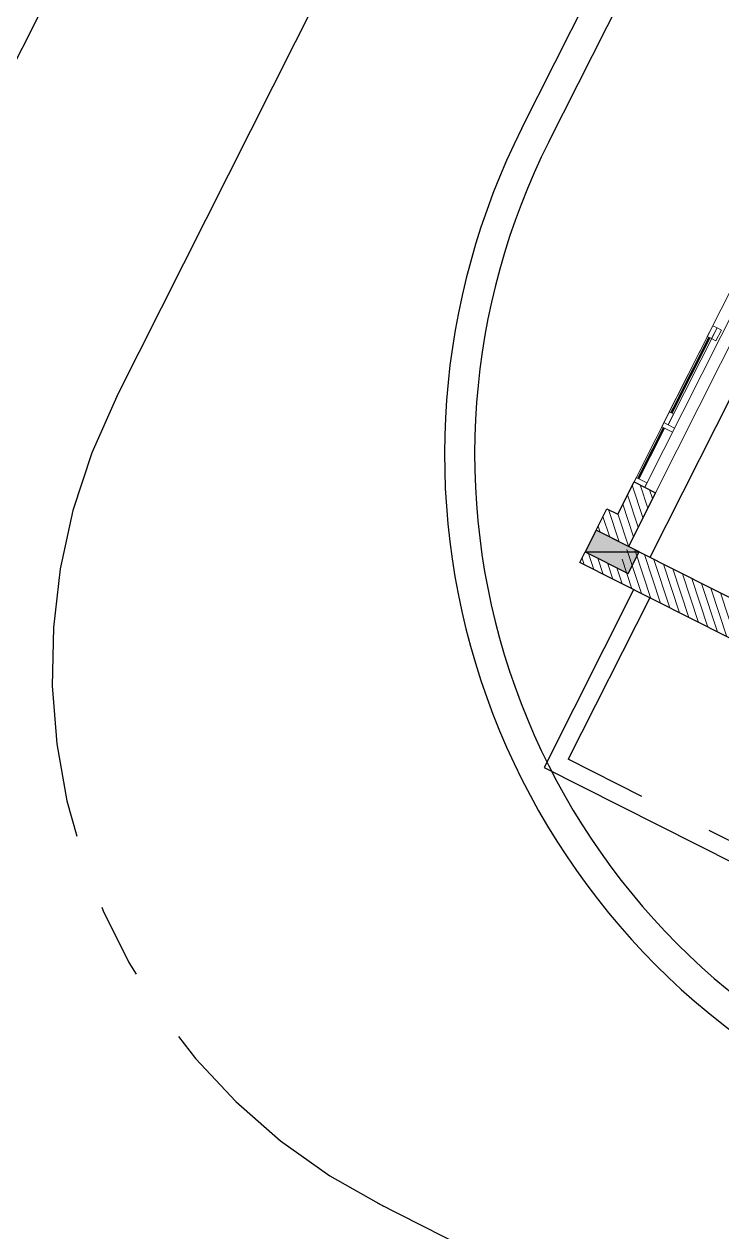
# Model space of a CAD drawing. Header units: metres. Extents: x 0 to 547597, y 0 to 1844684.
# Drawn here: x 543378.45 to 543384.24, y 1844515.14 to 1844525.15 of the extents above; entities that cross this region are included whole.
import ezdxf

# ---------------------------------------------------------------- set-up
doc = ezdxf.new("R2010")
doc.units = ezdxf.units.M
for name, pattern in [('CENTER2', [1.125, 0.75, -0.125, 0.125, -0.125]), ('DASHED2', [0.375, 0.25, -0.125]), ('HIDDEN2', [0.1875, 0.125, -0.0625])]:
    doc.linetypes.add(name, pattern=pattern)
for name, color, linetype in [('5_Thep', 4, 'Continuous'), ('6_Tim', 6, 'CENTER2'), ('DUONGOTO', 3, 'Continuous'), ('Muong cap moi', 5, 'Continuous'), ('Muongcap', 11, 'Continuous'), ('MuongcapTL', 8, 'HIDDEN2'), ('TB220kVhientai', 7, 'Continuous'), ('VAT LIEU BTCT', 1, 'Continuous')]:
    doc.layers.add(name, color=color, linetype=linetype)
for name, color, linetype, lineweight in [('A-Detl-Medm', 4, 'Continuous', 15), ('A-Door', 35, 'Continuous', 9), ('A-Hatch', 8, 'Continuous', 5), ('A-Sect-Conc', 1, 'Continuous', 30), ('A-Wall', 3, 'Continuous', 30)]:
    doc.layers.add(name, color=color, linetype=linetype, lineweight=lineweight)

# ---------------------------------------------------------------- blocks, each defined once
blk = doc.blocks.new('col200x400')
at = {"layer": 'A-Sect-Conc'}
h = blk.add_hatch(color=256, dxfattribs=at)
h.dxf.hatch_style = 1
h.paths.add_polyline_path([(-100, -200), (100, -200), (100, 200), (-100, 200)])
blk.add_line((-100, 200), (100, -200), dxfattribs=at)
blk.add_lwpolyline([(-100, -200), (100, -200), (100, 200), (-100, 200)], close=True, dxfattribs=at)
blk = doc.blocks.new('A$C445369CA')
at = {"layer": 'A-Hatch'}
h = blk.add_hatch(dxfattribs=at)
h.set_pattern_fill('ANSI31', color=256, scale=500, angle=180)
h.set_pattern_definition([(225, (46947.50488503953, -3833.258691577474), (44.19417382415921, -44.19417382415923), [])])
h.paths.add_polyline_path([(40600, -19399.99999999907), (40799.99999999977, -19399.99999999907), (40800, -19699.99999999977), (40900, -19699.99999999977), (40900, -15250.10887719772), (40600.93457943853, -15250.10887719772)])
h = blk.add_hatch(dxfattribs=at)
h.set_pattern_fill('ANSI31', color=256, scale=500, angle=180)
h.set_pattern_definition([(225, (50947.50488503953, -4133.258691577474), (44.19417382415921, -44.19417382415923), [])])
h.paths.add_polyline_path([(40100.00000000023, -19600.00000000012), (40399.99999999977, -19600.00000000012), (40399.99999999977, -19700.00000000012), (40600, -19700.00000000012), (40600, -19400.00000000012), (40100.00000000023, -19400.00000000012)])
at = {"layer": 'VAT LIEU BTCT', "linetype": 'Continuous', "ltscale": 0.3}
blk.add_hatch(color=256, dxfattribs=at).paths.add_polyline_path([(40800, -19699.99999999965), (40600, -19699.99999999977), (40600, -19299.99999999977), (40800, -19299.99999999977)])
at = {"layer": 'A-Detl-Medm'}
blk.add_lwpolyline([(40099.99999999977, -19400), (37299.99999999977, -19400), (37299.99999999977, -19600), (40099.99999999977, -19600)], close=True, dxfattribs=at)
at = {"layer": 'A-Door'}
for points in [[(37299.99999999977, -19400), (40099.99999999977, -19400), (40099.99999999977, -19500), (37299.99999999977, -19500)], [(38749.99999999977, -19559.99999999988), (38749.99999999977, -19519.99999999988), (38649.99999999977, -19519.99999999988), (38649.99999999977, -19559.99999999988)], [(39549.99999999977, -19600), (39589.99999999977, -19600), (39589.99999999977, -19500), (39549.99999999977, -19500)], [(40059.99999999977, -19600), (40099.99999999977, -19600), (40099.99999999977, -19500), (40059.99999999977, -19500)], [(38749.99999999977, -19599.99999999988), (38749.99999999977, -19559.99999999988), (38649.99999999977, -19559.99999999988), (38649.99999999977, -19599.99999999988)], [(39549.99999999977, -19599.99999999988), (38649.99999999977, -19599.99999999988), (38649.99999999977, -19559.99999999988), (39549.99999999977, -19559.99999999988)], [(39549.99999999977, -19599.99999999988), (39549.99999999977, -19559.99999999988), (39449.99999999977, -19559.99999999988), (39449.99999999977, -19599.99999999988)]]:
    blk.add_lwpolyline(points, close=True, dxfattribs=at)
at = {"layer": 'A-Door', "const_width": 20}
for points in [[(38749.99999999977, -19579.99999999988), (39449.99999999977, -19579.99999999988)], [(39589.99999999977, -19579.99999999988), (40059.99999999977, -19579.99999999988)]]:
    blk.add_lwpolyline(points, dxfattribs=at)
at = {"layer": 'A-Wall', "ltscale": 10}
for points in [[(40600, -19299.99999999977), (40600, -15250.10887719772)], [(40900, -15250.10887719772), (40900, -19699.99999999977), (40800, -19699.99999999977)]]:
    blk.add_lwpolyline(points, dxfattribs=at)
at = {"layer": 'A-Wall'}
blk.add_lwpolyline([(40600, -19700.00000000012), (40399.99999999977, -19700.00000000012), (40399.99999999977, -19600.00000000012), (40100.00000000023, -19600.00000000012), (40100.00000000023, -19400.00000000012), (40600, -19400.00000000012), (40600, -19700.00000000012)], dxfattribs=at)
blk.add_lwpolyline([(40600, -19700.00000000012), (40399.99999999977, -19700.00000000012), (40399.99999999977, -19600.00000000012), (40100.00000000023, -19600.00000000012), (40100.00000000023, -19400.00000000012), (40600, -19400.00000000012), (40600, -19700.00000000012)], dxfattribs=at)
at = {"layer": 'Muong cap moi', "ltscale": 2}
blk.add_line((300.0000000004657, -19199.99999999907), (40600, -19199.99999999907), dxfattribs=at)
at = {"layer": 'A-Sect-Conc', "rotation": 180}
blk.add_blockref('col200x400', (40699.99999999977, -19499.99999999907), dxfattribs=at)
blk = doc.blocks.new('mb moiTQK')
at = {"layer": '6_Tim', "ltscale": 5}
for p, q in [((-3.999981839129861, -99.99978578428266), (-3.9999818386642, -118.8000000002211)), ((-8.99998183889703, -123.7500000002793), (-50.70026379140482, -123.7500000000465))]:
    blk.add_line(p, q, dxfattribs=at)
blk.add_arc((-8.9999818386642, -118.7500000001629), 5, 270, 0, dxfattribs=at)
at = {"layer": 'DUONGOTO'}
for p, q in [((-12.49995745081843, -121.5000000002211), (-49.70026379140482, -121.5000000002211)), ((-12.49995745081843, -121.7500000002211), (-49.70026379140482, -121.7500000001047))]:
    blk.add_line(p, q, dxfattribs=at)
blk.add_lwpolyline([(-1.500182870695527, -0.725390208302936), (-1.499936018757682, -125.7500000002211), (-57.70026379163765, -125.7500000001629), (-57.70026379163765, -100.9997857845155, 0.4142135623725779), (-61.70026379163765, -96.99978578445729), (-65.34469485522413, -96.99978578444636)], format="xyb", dxfattribs=at)
for radius in [6.000000000000056, 5.750000000000056]:
    blk.add_arc((-12.49995745105126, -115.7500000001047), radius, 270, 0.0001333987971736264, dxfattribs=at)
at = {"layer": 'Muongcap'}
blk.add_line((-9.50012217314371, -119.1997857845007), (-7.849980554463501, -119.1997857844425), dxfattribs=at)
blk.add_lwpolyline([(-7.849980554463501, -119.1997857844425), (-7.849980554230671, -99.61748223484022), (-8.949980554556634, -99.60828011838015), (-8.949980554789464, -117.4997857843726), (-9.449980554789464, -117.9997857846055), (-9.50012217291088, -117.999785784489)], dxfattribs=at)
at = {"layer": 'MuongcapTL', "linetype": 'DASHED2', "ltscale": 1000}
blk.add_line((-9.50012217291088, -119.0504780546497), (-7.99998055483603, -119.0504780547079), dxfattribs=at)
at = {"layer": 'MuongcapTL', "linetype": 'DASHED2', "ltscale": 5}
blk.add_lwpolyline([(-7.9999805546032, -99.61622740060551), (-7.99998055483603, -119.0504780547079)], dxfattribs=at)
at = {"layer": 'TB220kVhientai', "xscale": 0.001, "yscale": 0.001, "zscale": 0.001}
blk.add_blockref('A$C445369CA', (-50.40002259510958, -99.99978578448788), dxfattribs=at)
blk = doc.blocks.new('ACAD-DinhViTuyenDz220kV')
blk.add_circle((543470.1879325404, 1844560.069577824), 117.5514489013003)
at = {"layer": '5_Thep', "rotation": 243.2403583287449}
blk.add_blockref('mb moiTQK', (543485.661, 1844458.313), dxfattribs=at)

msp = doc.modelspace()

# ---------------------------------------------------------------- block references
msp.add_blockref('ACAD-DinhViTuyenDz220kV', (0, 0))

doc.saveas('drawing.dxf')
